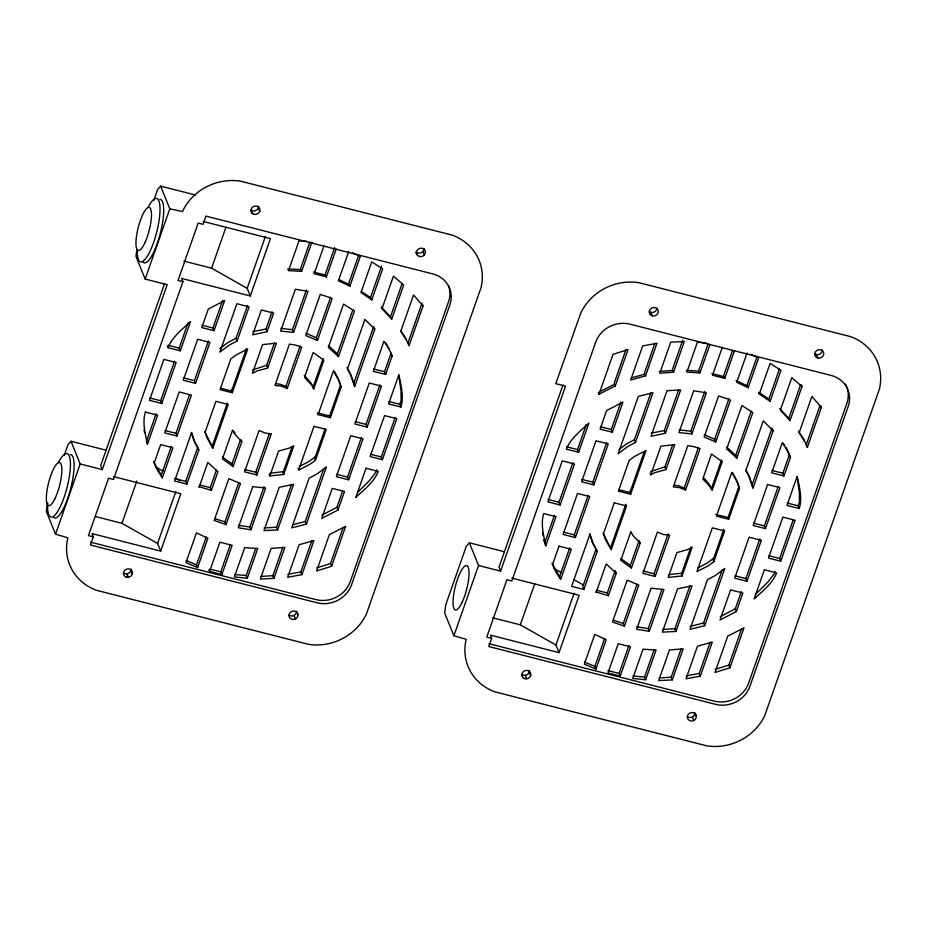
<?xml version="1.0" encoding="UTF-8"?>
<svg xmlns="http://www.w3.org/2000/svg" width="927" height="927" viewBox="0 0 927 927"><rect width="100%" height="100%" fill="white"/><g stroke="black" fill="none" stroke-linecap="round" stroke-linejoin="round"><path stroke-width="1.39" d="M47.428 503.187L46.362 511.507L55.539 534.195L67.845 537.822A51.669 47.196 -22 0 0 96.721 590.372L308.448 644.335A51.669 47.196 -22 0 0 366.443 613.929L481.032 287.66A51.669 47.196 -22 0 0 452.167 235.11L240.441 181.147A51.669 47.196 -22 0 0 182.434 211.553L169.803 208.83L160.638 186.13L157.59 189.514L153.766 200.406M136.86 249.433L135.968 256.362L145.145 279.05L167.196 284.682L102.26 469.595L80.197 463.975L71.031 441.275L67.984 444.659L64.16 455.551M55.539 534.195L80.197 463.975M145.145 279.05L169.803 208.83M164.647 283.453L100.661 465.644L102.26 469.595M93.326 536.814L90.44 545.018L317.185 602.805A27.474 25.099 -22 0 0 351.565 584.786L449.815 305.041A27.474 25.099 -22 0 0 432.7 273.894L205.956 216.107L203.071 224.311L198.181 223.071L178.042 280.429L182.932 281.669L113.465 479.456L108.575 478.216L88.436 535.574L93.326 536.814L92.028 533.604L160.684 551.101L180.823 493.755L113.569 476.617M168.007 347.671C172.271 336.93 182.202 329.305 190.51 321.646L180.267 350.8L168.007 347.671L167.277 345.864M156.095 413.778L146.327 441.611L147.057 443.419M161.773 403.465L176.153 362.503L163.905 359.375L149.514 400.337L161.773 403.465L160.672 400.754L174.577 361.148M180.267 350.8L179.178 348.077L188.019 322.909M160.684 551.101L157.59 543.465L121.97 523.315L136.837 480.986M182.932 281.669L181.634 278.459L250.29 295.956L247.196 288.32L211.576 268.17L225.968 227.208M162.352 477.857L157.416 470.221L154.16 463.152L160.672 444.636L172.92 447.753L162.352 477.857L161.252 475.145L171.368 446.35M177.034 436.049L191.425 395.087L179.166 391.959L164.774 432.921L177.034 436.049L175.945 433.338L189.363 395.099M195.539 383.384L209.919 342.411L197.66 339.282L183.279 380.255L195.539 383.384L194.438 380.661L208.343 341.066M214.033 330.707L224.612 300.603L208.285 309.062L201.773 327.579L214.033 330.707L212.932 327.996L222.596 300.51M157.59 543.465L175.817 491.565M247.196 288.32L265.423 236.42M250.29 295.956L270.429 238.61L203.175 221.472M186.872 484.114L198.841 450.001L194.937 442.886L191.611 432.561L174.612 480.986L186.872 484.114L185.771 481.391L197.752 447.289L193.847 440.174L191.356 432.422M237.138 340.962L249.12 306.849L236.86 303.72L219.85 352.156L229.293 345.076L237.138 340.962L236.049 338.251L247.544 305.493M227.022 404.056L212.121 446.478L212.828 448.204L228.193 404.45L215.933 401.333L205.145 432.063L206.976 437.753L212.828 448.204M232.295 392.747L247.671 348.992L236.037 354.995L230.835 358.888L220.047 389.63L232.295 392.747L231.599 391.02L246.501 348.598M199.12 487.231L207.833 462.446L217.926 471.716L211.379 490.36L198.876 486.617M211.379 490.36L210.278 487.648L216.362 470.325M267.08 331.739L273.639 313.094L261.379 309.966L252.677 334.763L267.08 331.739L265.991 329.027L272.075 311.715M311.901 242.132L301.623 271.391L288.552 270.591L299.004 240.823L306.559 241.287M197.613 567.567L207.88 538.297L196.443 532.851L185.991 562.619L197.613 567.567L196.512 564.856L206.315 536.918M241.09 439.885L241.82 441.692L233.094 466.536L231.993 463.824L240.267 440.29M267.694 368.007L276.431 343.152L262.561 344.612L252.492 373.268L256.594 371.124L267.694 368.007L266.605 365.296L274.415 343.06M226.049 524.636L240.475 483.546L228.853 478.61L214.172 520.441L226.049 524.636L224.948 521.924L238.726 482.689M306.42 289.942L292.457 329.688L293.558 332.399L280.661 331.09L295.365 289.259L307.996 291.31L293.558 332.399M209.606 571.461L219.884 542.202L232.144 545.319L221.866 574.589L209.606 571.461L208.876 569.653M323.975 245.817L314.16 273.755L326.42 276.872L336.234 248.946M221.866 574.589L220.765 571.866L230.105 545.273M256.837 474.96L255.748 472.249L269.317 433.627L271.344 433.674L256.837 474.96L244.589 471.831L259.085 430.545L264.925 432.944L269.305 433.674M300.139 345.852L286.107 385.806L287.196 388.517L301.704 347.231L295.759 345.157L289.444 344.102L274.948 385.4L281.368 386.119L287.196 388.517M325.319 274.16L334.67 247.555M250.939 529.815L265.632 487.984L252.735 486.663L238.309 527.764L250.939 529.815L249.838 527.104L264.056 486.617M317.44 340.464L305.817 335.528L320.255 294.427L329.908 297.567L332.133 298.621L317.44 340.464L316.339 337.741L330.568 297.266M269.861 475.91L278.587 451.067L289.699 447.95L293.789 445.794L283.72 474.462L269.861 475.91L269.131 474.103M348.691 251.507L338.413 280.765L349.85 286.211L360.302 256.443L352.608 252.781M247.289 578.251L257.741 548.471L244.67 547.683L234.392 576.942L247.289 578.251L246.188 575.528L255.69 548.471M348.749 283.5L358.726 255.087M292.132 446.802L283.025 472.735L283.72 474.462M323.152 358.494L313.083 387.162L313.778 388.888L323.847 360.221L313.199 352.527L304.473 377.37L311.739 385.18L313.778 388.888M277.613 529.908L293.627 484.311L279.212 487.324L264.01 530.615L277.613 529.908L276.513 527.196L291.588 484.276M338.471 356.628L328.367 347.358L343.569 304.079L354.485 311.032L338.471 356.628L337.37 353.917L352.92 309.664M298.621 470.07L313.986 426.316L326.246 429.444L315.447 460.186L310.255 464.079L299.154 469.896L297.926 468.344M318.1 414.612L333.465 370.858L339.317 381.31L341.148 386.999L330.36 417.741L318.1 414.612L317.405 412.886L329.653 416.014L330.36 417.741M273.94 578.39L284.832 547.382L271.113 548.413L260.348 579.039L273.94 578.39L272.839 575.679L282.793 547.359M370.684 297.092L381.576 266.072M325.076 429.05L314.751 458.459L315.447 460.186M329.653 416.014L340.452 385.273L341.148 386.999M371.785 299.803L382.677 268.795L371.727 261.889L360.974 292.526L371.785 299.803L370.07 297.196L361.368 291.507M306.339 524.172L326.443 466.907L316.999 473.998L309.154 478.1L291.692 527.845L306.339 524.172L305.238 521.461L323.917 468.286M353.581 383.801L373.697 326.547L374.786 329.259L354.682 386.524L350.255 373.465L346.999 367.544M382.005 308.703L393.442 276.142L403.674 285.041L391.704 319.131L382.005 308.703L381.31 306.976L390.997 317.405L391.704 319.131M301.97 574.636L313.94 540.545L299.12 544.728L287.683 577.289L301.97 574.636L300.869 571.924L311.889 540.557M390.603 316.42L402.098 283.685M321.889 515.169L336.918 507.289L342.492 491.414M348.633 479.78L363.013 438.819L350.765 435.69L336.374 476.663L348.633 479.78L347.532 477.069L361.437 437.463M367.127 427.115L381.518 386.142L369.259 383.013L354.867 423.987L367.127 427.115L366.038 424.392L379.943 384.798M385.632 374.438L384.531 371.727L391.032 353.21L392.133 355.922L385.632 374.438L373.372 371.31L383.94 341.217L388.888 348.853M338.019 510.001L344.52 491.484L332.26 488.367L321.692 518.46L338.019 510.001L336.918 507.289M331.611 566.27L345.632 526.351L329.375 534.624L316.605 570.962L331.611 566.27L330.522 563.558L343.129 527.625M407.938 343.106L421.959 303.187L423.048 305.91L409.027 345.829L405.551 338.031L400.858 330.777M376.768 469.885L375.922 472.283L369.56 480.464L357.648 492.399M382.387 459.688L396.779 418.726L384.52 415.597L370.14 456.571L382.387 459.688L381.298 456.976L395.203 417.382M400.893 407.023C404.207 396.64 400.962 385.145 398.865 374.763L388.633 403.894L400.893 407.023L399.792 404.311L401.055 400.719L401.02 390.893L398.749 375.354M453.882 635.725L478.541 565.493L469.375 542.793L466.327 546.188L445.771 604.705L444.705 613.025L453.882 635.725L466.188 639.34A51.669 47.196 -22 0 0 495.064 691.901L706.791 745.853A51.669 47.196 -22 0 0 764.798 715.447L879.375 389.178A51.669 47.196 -22 0 0 850.511 336.617L638.784 282.665A51.669 47.196 -22 0 0 580.777 313.071L555.748 383.674L565.551 386.165L500.603 571.113L478.541 565.493M563.002 384.948L499.004 567.162L500.603 571.113M491.669 638.332L488.784 646.536L715.54 704.335A27.474 25.099 -22 0 0 749.908 686.304L848.159 406.559A27.474 25.099 -22 0 0 831.044 375.412L630.036 324.183A27.474 25.099 -22 0 0 595.667 342.214L511.808 580.986L506.93 579.734L486.779 637.092L491.669 638.332L490.371 635.134L559.027 652.631L579.166 595.273L511.913 578.135M554.439 515.308L544.67 543.129L545.771 545.841L556.003 516.687L543.743 513.57C540.429 523.952 543.674 535.447 545.771 545.841M560.117 504.983L574.508 464.021L562.249 460.893L547.857 501.866L560.117 504.983L559.016 502.272L572.932 462.666M578.61 452.318L588.842 423.175C580.534 430.823 570.626 438.448 566.351 449.189L578.61 452.318L577.521 449.595L586.351 424.427M599.004 394.242L613.025 354.323L628.031 349.618L615.261 385.956L599.004 394.242L598.309 392.515M559.027 652.631L555.933 644.983L520.314 624.844L534.705 583.871M614.172 383.245L625.992 349.595M560.337 578.483L559.607 576.664L569.711 547.869M575.377 537.567L589.769 496.605L577.509 493.477L563.118 534.45L575.377 537.567L574.288 534.856L588.193 495.25M593.883 484.902L608.263 443.929L596.003 440.8L581.623 481.773L593.883 484.902L592.782 482.179L606.687 442.585M612.376 432.225L622.944 402.121L606.617 410.58L600.117 429.097L612.376 432.225L611.275 429.514L620.928 402.028M644.427 373.141L654.902 343.303M645.516 375.852L656.953 343.303L642.678 345.945L630.696 380.047L645.516 375.852L644.821 374.126L631.252 377.926M555.933 644.983L574.161 593.083M635.482 442.48L652.944 392.747L638.297 396.42L618.193 453.674L627.637 446.594L635.482 442.48L634.381 439.769L650.905 392.712M583.871 589.456L597.197 551.519L596.096 548.807L582.77 586.745L583.871 589.456L571.611 586.327L589.966 534.079L593.28 544.404L597.197 551.519M672.423 369.467L682.712 340.163M610.476 547.996L625.841 504.242M630.65 494.265L646.015 450.51L634.381 456.513L629.19 460.406L618.39 491.148L630.65 494.265L629.943 492.538L644.381 451.437M673.523 372.179L684.277 341.542L670.696 342.19L659.804 373.21L673.523 372.179L672.817 370.452L659.109 371.484M596.119 592.573L606.177 563.964L616.27 573.234L608.379 595.702L595.876 591.959M608.379 595.702L607.289 592.99L615.18 570.522M665.424 433.257L680.627 389.977L667.023 390.684L651.009 436.281L665.424 433.257L664.335 430.545L678.576 389.966M650.835 474.786L660.905 446.13L674.775 444.682L666.049 469.525L654.937 472.643L650.835 474.786L650.14 473.06M595.957 669.085L606.223 639.815L594.786 634.369L584.334 664.149L595.957 669.085L594.856 666.374L604.659 638.436M639.433 541.403L640.163 543.21L631.438 568.054L630.348 565.343L639.074 540.499M666.049 469.525L664.949 466.814L672.759 444.578M698.865 370.197L708.216 343.593M706.142 342.874L697.347 342.341L686.895 372.109L699.966 372.909L709.781 344.971M624.392 626.154L638.819 585.064L627.197 580.128L612.515 621.971L624.392 626.154L623.303 623.442L637.069 584.219M691.901 433.917L706.328 392.828L693.697 390.765L679.004 432.608L691.901 433.917L690.8 431.206L704.775 391.437M722.307 347.335L712.504 375.261L724.752 378.39L734.566 350.452M620.209 676.107L630.487 646.837L618.228 643.72L607.95 672.979L620.209 676.107L619.109 673.396L628.923 645.459M655.192 576.478L669.688 535.192L663.268 534.462L657.428 532.063L642.932 573.361L655.192 576.478L654.091 573.767L668.124 533.813M698.483 447.37L684.45 487.324L685.551 490.035L700.047 448.749L694.103 446.675L687.788 445.62L673.292 486.918L679.711 487.648L685.551 490.035M723.663 375.678L732.539 350.406M649.282 631.333L663.975 589.502L651.078 588.182L636.652 629.282L649.282 631.333L648.193 628.622L661.936 589.491M715.783 441.97L704.161 437.046L718.587 395.945L728.24 399.073L730.476 400.14L715.783 441.97L714.682 439.259L728.9 398.772M747.023 353.013L736.756 382.283L748.182 387.729L758.634 357.961L750.94 354.288M645.632 679.769L656.084 649.989L643.025 649.201L632.735 678.46L645.632 679.769L644.532 677.058L654.033 649.989M747.081 385.018L757.069 356.594M690.963 546.953L681.368 574.253L682.075 575.98L668.205 577.428L676.93 552.585L688.043 549.468L692.133 547.312L682.075 575.98M711.426 488.68L721.496 460.012L722.191 461.739L712.121 490.406L710.082 486.698L702.817 478.888L711.542 454.045L722.191 461.739M675.957 631.426L691.971 585.829L677.556 588.842L662.353 632.133L675.957 631.426L674.868 628.715L689.931 585.794M736.814 458.147L726.71 448.877L741.913 405.597L752.817 412.55L736.814 458.147L735.714 455.435L751.252 411.171M759.317 394.045L770.082 363.407L781.009 370.302L770.117 401.321L759.317 394.045L758.622 392.318L768.413 398.714L770.117 401.321M672.284 679.908L683.176 648.9L669.456 649.931L658.691 680.557L672.284 679.908L671.194 677.197L681.136 648.877M769.028 398.598L779.445 368.934M723.894 529.236L713.095 559.978L713.79 561.704L708.599 565.597L696.965 571.588L712.33 527.834L724.59 530.962L713.79 561.704M728.703 519.259L728.008 517.533L738.796 486.791L739.491 488.517L728.703 519.259L716.444 516.13L731.809 472.376L737.66 482.828L739.491 488.517M704.682 625.69L724.787 568.436L715.343 575.516L707.498 579.618L690.036 629.363L704.682 625.69L703.581 622.979L722.26 569.804M772.4 428.958L773.13 430.777L753.025 488.031L751.924 485.319L772.029 428.054M700.314 676.154L712.284 642.063L697.463 646.246L686.026 678.807L700.314 676.154L699.213 673.442L710.233 642.075M788.947 417.926L800.441 385.203M802.017 386.547L791.785 377.66L780.349 410.209L790.036 420.649L802.017 386.547L801.276 384.74M720.233 616.687L735.273 608.807L741.31 591.611M746.977 581.299L761.368 540.337L749.109 537.208L734.717 578.181L746.977 581.299L745.876 578.587L759.792 538.981M765.47 528.633L779.862 487.66L767.602 484.531L753.211 525.505L765.47 528.633L764.381 525.91L778.286 486.316M783.975 475.957L790.476 457.44L787.232 450.371L782.284 442.724L771.716 472.828L783.975 475.957L782.875 473.245L789.375 454.717L786.131 447.66M736.362 611.519L742.863 593.002L730.615 589.885L720.036 619.989L736.362 611.519L735.273 608.807M729.955 667.788L743.975 627.869L727.718 636.142L714.96 672.481L729.955 667.788L728.865 665.076L741.484 629.143M806.281 444.624L819.827 406.038M798.425 431.078L803.894 439.549L807.371 447.335L821.392 407.416L820.662 405.609M775.111 571.403L774.265 573.801L767.904 581.994L755.992 593.917M780.743 561.217L795.123 520.244L782.863 517.115L768.483 558.089L780.743 561.217L779.642 558.494L793.072 520.267M799.236 508.541C802.55 498.147 799.306 486.652 797.208 476.269L786.977 505.412L799.236 508.541L798.135 505.829L799.398 502.225L799.364 492.399L797.093 476.86M300.522 268.679L309.873 242.074M219.803 348.656L228.193 342.364L236.049 338.251M316.258 456.038L309.154 461.368L299.294 466.536M619.201 449.386L626.536 443.882L634.381 439.769M715.563 556.837L707.498 562.886L697.637 568.054M599.352 391.889L614.566 384.23L615.261 385.956M252.422 370.024L266.605 365.296M650.766 471.542L664.949 466.814M252.839 331.623L265.991 329.027M651.171 433.141L664.335 430.545M305.238 521.461L292.978 524.694M316.883 567.822L330.522 563.558M703.581 622.979L690.128 626.432M715.227 669.34L728.865 665.076M287.88 574.334L300.869 571.924M686.235 675.853L699.213 673.442M282.631 471.75L270.035 473.199M680.974 573.268L668.39 574.717M264.068 527.973L276.513 527.196M260.881 576.432L272.839 575.679M662.411 629.491L674.868 628.715M659.224 677.95L671.194 677.197M280.811 328.367L292.457 329.688M679.155 429.896L690.8 431.206M289.154 268.946L300.916 269.664L301.623 271.391M686.2 370.383L699.271 371.182L699.966 372.909M249.838 527.104L238.471 525.285M246.188 575.528L234.658 574.485M648.193 628.622L636.814 626.803M644.532 677.058L633.014 676.003M276.292 383.674L280.672 384.392L286.501 386.791M674.636 485.192L679.016 485.922L684.844 488.309M255.748 472.249L244.682 469.537M654.091 573.767L643.025 571.055M313.465 272.028L325.725 275.145L326.42 276.872M711.797 373.535L724.057 376.663L724.752 378.39M220.765 571.866L209.711 569.132M619.109 673.396L608.054 670.661M160.638 186.13L195.458 195.006M183.894 261.124L211.576 268.17M202.04 325.215L212.932 327.996M373.639 368.946L384.531 371.727M600.383 426.733L611.275 429.514M771.982 470.464L782.875 473.245M168.274 345.308L179.178 348.077M388.9 401.53L399.792 404.311M566.617 446.826L577.521 449.595M787.243 503.048L798.135 505.829M183.546 377.892L194.438 380.661M355.134 421.623L366.038 424.392M581.889 479.41L592.782 482.179M753.477 523.141L764.381 525.91M220.707 388.251L231.599 391.02M619.051 489.769L629.943 492.538M715.748 514.404L728.008 517.533M149.78 397.973L160.672 400.754M370.406 454.207L381.298 456.976M548.124 499.491L559.016 502.272M768.75 555.725L779.642 558.494M165.041 430.557L175.945 433.338M336.64 474.288L347.532 477.069M563.384 532.075L574.288 534.856M734.984 575.806L745.876 578.587M71.031 441.275L105.852 450.151M469.375 542.793L504.195 551.669M174.879 478.622L185.771 481.391M199.386 484.867L210.278 487.648M596.385 590.209L607.289 592.99M95.678 516.617L121.97 523.315M492.631 617.788L520.314 624.844M90.545 542.168L315.898 599.607A27.474 25.099 -22 0 0 350.267 581.588L448.517 301.831A27.474 25.099 -22 0 0 448.448 285.516M488.888 643.697L714.242 701.125A27.474 25.099 -22 0 0 748.61 683.106L846.861 403.349A27.474 25.099 -22 0 0 845.424 384.045M613.639 620.314L623.303 623.442M215.296 518.796L224.948 521.924M594.856 666.374L584.52 662.04M196.512 564.856L186.176 560.522M704.311 434.763L714.682 439.259M305.968 333.245L316.339 337.741M736.061 380.557L747.486 386.003L748.182 387.729M338.992 279.641L349.143 284.485L349.85 286.211M553.975 568.494L561.368 572.631M573.686 579.537L583.547 585.064M155.632 466.976L163.025 471.113M175.342 478.019L180.278 480.777M630.348 565.343L620.754 558.529M631.438 568.054L620.789 560.36L630.858 531.692L632.898 535.412L640.163 543.21M231.993 463.824L222.41 457.011M233.094 466.536L222.445 458.842L232.515 430.174L234.554 433.894L241.82 441.692M726.722 447.081L735.714 455.435M328.378 345.562L337.37 353.917M304.23 375.377L310.649 382.469L313.674 387.961M779.653 408.483L789.341 418.923L790.036 420.649M821.392 407.416L811.878 396.466L799.12 432.805L804.59 441.275M773.13 430.777L763.257 420.846L745.795 470.592L749.7 477.706L753.025 488.031M423.048 305.91L413.546 294.96L400.777 331.298L406.246 339.757M374.786 329.259L364.914 319.34L347.451 369.073L351.356 376.188L354.682 386.524M704.3 478.332L708.993 483.987L712.017 489.491M610.07 547.011L603.118 533.141M233.453 431.171L235.018 433.06M211.727 445.493L204.774 431.623M783.303 443.291L784.717 445.47M559.607 576.664L551.959 563.141M385.667 342.874L387.787 346.142M161.252 475.145L153.615 461.611M745.992 470.244L748.599 474.983L751.924 485.319M732.423 472.585L736.571 480.116L739.236 488.413M595.447 547.614L592.191 541.692L589.699 533.94M334.079 371.067L338.228 378.598L340.058 384.288M388.332 347.324L392.133 355.922M816.409 354.554L817.799 358.007M806.675 445.609L807.371 447.335M789.375 454.717L790.476 457.44M650.939 312.387L652.33 315.84M694.926 712.759L696.316 716.212A4.577 4.183 -22 0 1 689.815 720.696A4.577 4.183 -22 0 1 689.271 713.408A4.577 4.183 -22 0 1 696.316 716.212M692.423 716.988L693.813 720.441M615.54 571.426L616.27 573.234M422.909 251.518L424.299 254.971M415.91 252.214L416.837 254.519M529.236 672.249L530.626 675.702M525.25 675.354L526.652 678.807M287.857 268.865L288.552 270.591M258.32 207.868L259.711 211.321M252.457 213.592L251.055 210.139A4.577 4.183 -22 0 0 258.54 206.211M297.973 614.694A4.577 4.183 -22 0 0 290.927 611.89A4.577 4.183 -22 0 0 291.472 619.166A4.577 4.183 -22 0 0 297.973 614.694L296.57 611.241A4.577 4.183 -22 0 1 289.085 615.169M294.079 615.47L295.47 618.923M198.111 448.193L198.841 450.001M130.881 570.719L132.283 574.172M126.906 573.836L128.308 577.289M543.697 539.815L544.346 542.017M542.666 532.758L543.071 535.574M144.114 429.827L144.531 432.642M70.267 454.508A32.7 8.331 -75.7 0 1 70.429 489.56A32.7 8.331 -75.7 0 1 53.581 517.359M58.331 462.735A32.7 8.331 -75.7 0 1 70.429 464.531A32.7 8.331 -75.7 0 1 58.181 510.626A32.7 8.331 -75.7 0 1 47.694 502.793M159.873 199.363A32.7 8.331 -75.7 0 1 160.035 234.415A32.7 8.331 -75.7 0 1 143.187 262.214M147.938 207.59A32.7 8.331 -75.7 0 1 160.023 208.61A32.7 8.331 -75.7 0 1 148.54 254.172A32.7 8.331 -75.7 0 1 137.208 250.163M424.01 248.39A4.577 4.183 -22 0 1 416.524 252.306M226.988 405.632A45.782 41.819 -22 0 1 227.3 403.164M231.113 391.194A45.782 41.819 -22 0 1 232.306 388.934M131.113 569.074A4.577 4.183 -22 0 1 123.627 573.002M822.353 349.908A4.577 4.183 -22 0 1 814.868 353.824M656.664 309.386A4.577 4.183 -22 0 1 649.41 311.657M694.694 714.416A4.577 4.183 -22 0 1 687.44 716.687M529.456 670.592A4.577 4.183 -22 0 1 521.971 674.52M625.331 507.15A45.782 41.819 -22 0 1 625.644 504.682M629.456 492.724A45.782 41.819 -22 0 1 632.678 487.173M145.4 412.052C142.086 422.434 145.33 433.929 147.428 444.323L157.66 415.169L145.4 412.052M366.026 468.274L355.794 497.417C364.102 489.757 374.021 482.133 378.286 471.403L366.026 468.274M559.016 546.154L552.515 564.67L555.76 571.739L560.696 579.387L571.275 549.271L559.016 546.154M614.277 502.851L603.489 533.581L605.319 539.271L611.171 549.723L626.536 505.968L614.277 502.851M764.369 569.792L754.138 598.935C762.446 591.275 772.365 583.651 776.629 572.921L764.369 569.792M656.745 308.378L655.215 307.648A4.577 4.183 -22 0 0 649.259 312.306A4.577 4.183 -22 0 0 655.783 315.412A4.577 4.183 -22 0 0 656.745 308.378M55.064 498.413A22.236 5.666 -75.7 0 0 60.301 462.921A22.236 5.666 -75.7 0 0 46.953 490.881A22.236 5.666 -75.7 0 0 55.064 498.413M144.67 243.256A22.236 5.666 -75.7 0 0 149.907 207.775A22.236 5.666 -75.7 0 0 136.559 235.736A22.236 5.666 -75.7 0 0 144.67 243.256M418.911 256.315A4.577 4.183 -22 0 0 425.412 251.843A4.577 4.183 -22 0 0 418.367 249.039A4.577 4.183 -22 0 0 418.911 256.315M253.442 214.149A4.577 4.183 -22 0 0 259.942 209.664A4.577 4.183 -22 0 0 252.897 206.872A4.577 4.183 -22 0 0 253.442 214.149M126.002 577A4.577 4.183 -22 0 0 132.503 572.527A4.577 4.183 -22 0 0 125.458 569.723A4.577 4.183 -22 0 0 126.002 577M462.017 602.538A22.885 5.829 -75.7 0 0 467.405 566.003A22.885 5.829 -75.7 0 0 453.662 594.798A22.885 5.829 -75.7 0 0 462.017 602.538M817.255 357.834A4.577 4.183 -22 0 0 823.755 353.361A4.577 4.183 -22 0 0 816.71 350.557A4.577 4.183 -22 0 0 817.255 357.834M524.346 678.518A4.577 4.183 -22 0 0 530.847 674.045A4.577 4.183 -22 0 0 523.813 671.241A4.577 4.183 -22 0 0 524.346 678.518"/></g></svg>
